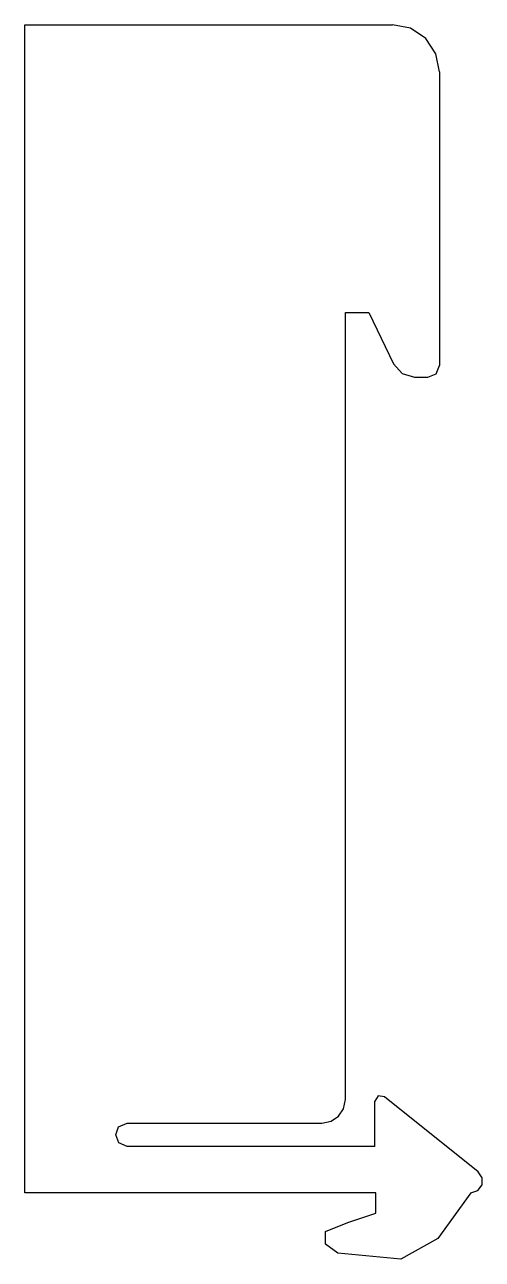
# Model space of a CAD drawing. Extents: x -1 to 20, y -3 to 298.
# Drawn here: x 0.1 to 19.6, y -2.7 to 49.9 of the extents above.
import ezdxf

# ---------------------------------------------------------------- set-up
doc = ezdxf.new("R2010")
doc.units = 0
doc.layers.get('0').update_dxf_attribs({"linetype": 'CONTINUOUS'})

msp = doc.modelspace()

# ---------------------------------------------------------------- linework, layer by layer
at = {"color": 4}
for points in [[(19.121157, 0.141112), (17.704393, -1.80021), (16.144287, -2.692794), (13.462943, -2.436169), (12.935742, -2.044981), (12.938085, -1.504525), (13.880304, -1.120223), (15.081071, -0.726834), (15.071898, 0.141112), (0.1411, 0.141112), (0.141111, 49.85259), (15.782222, 49.85259)], [(17.782222, 47.852588), (17.629981, 48.617955), (17.196436, 49.266804), (16.547589, 49.700348), (15.782222, 49.85259)], [(17.782222, 47.852588), (17.782222, 35.352588)], [(13.782222, 37.60259), (14.782222, 37.60259)], [(13.782222, 4.102581), (13.782222, 37.60259)], [(14.782222, 37.60259), (15.823208, 35.421806)], [(15.823208, 35.421806), (16.192177, 35.006781), (16.725664, 34.852589)], [(17.282222, 34.852589), (17.635775, 34.999034), (17.782222, 35.352588)], [(16.725664, 34.852589), (17.282222, 34.852589)], [(15.438396, 4.227634), (15.173927, 4.257747), (15.032222, 4.032421)], [(19.433505, 1.031552), (15.438396, 4.227634)], [(12.782222, 3.102583), (13.171467, 3.181154), (13.489328, 3.395473), (13.703637, 3.71334), (13.782222, 4.102581)], [(15.032222, 2.102585), (15.032222, 4.032421)], [(15.032222, 2.102585), (4.5, 2.102585), (4.143057, 2.258823), (4.019578, 2.60257), (4.136311, 2.946345), (4.5, 3.102583), (12.782222, 3.102583)], [(19.121157, 0.141112), (19.410339, 0.23323), (19.592978, 0.475602), (19.601781, 0.778991), (19.433505, 1.031552)]]:
    msp.add_lwpolyline(points, dxfattribs=at)

doc.saveas('drawing.dxf')
